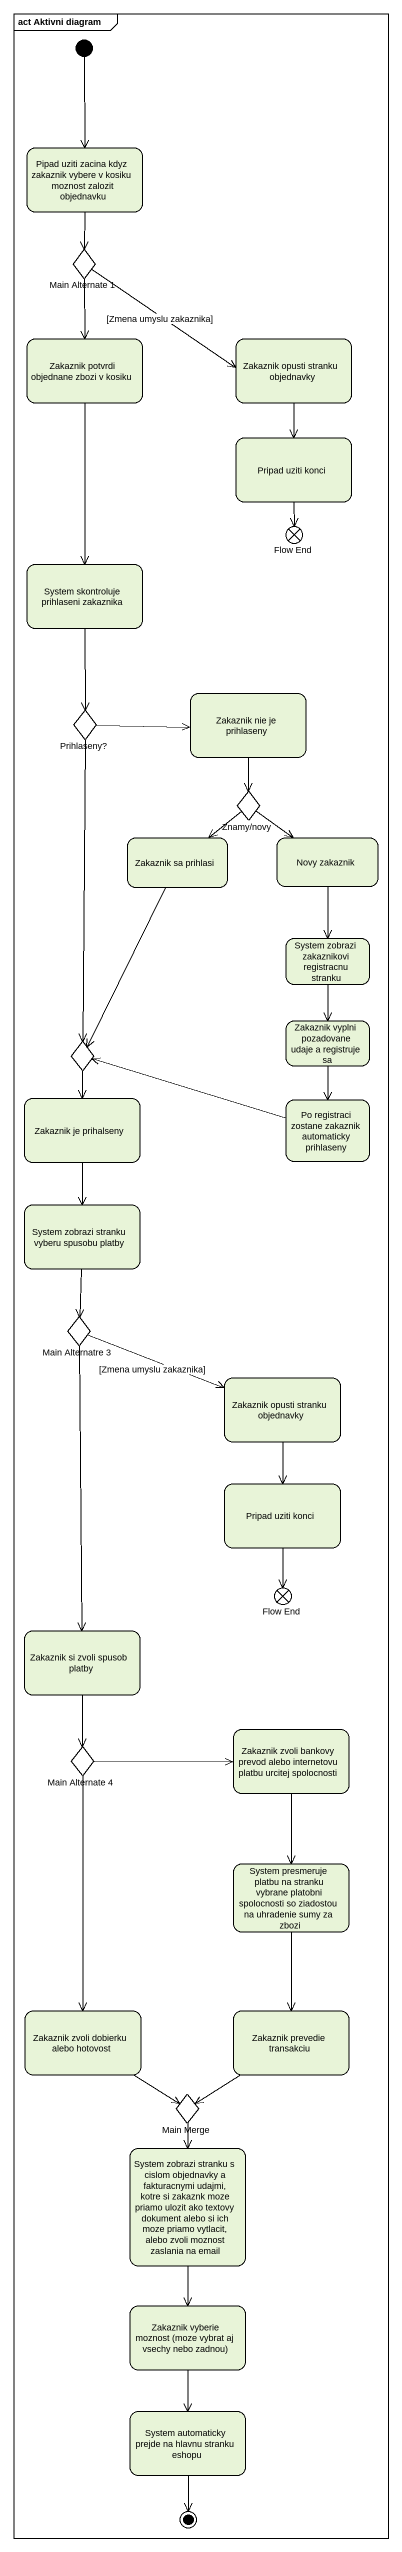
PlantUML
@startuml
mainframe act Aktivni diagram
hide empty description
state "Pipad uziti zacina kdyz zakaznik vybere v kosiku moznost zalozit objednavku" as Pipad_uziti_zacina_kdyz
state "Main Alternate 1" as Main_Alternate_1 <<choice>>
state "Zakaznik potvrdi objednane zbozi v kosiku" as Zakaznik_potvrdi_objednane
state "Zakaznik opusti stranku objednavky" as Zakaznik_opusti_stranku
state "Pripad uziti konci" as Pripad_uziti_konci
state "Flow End" as Flow_End <<end>>
state "System skontroluje prihlaseni zakaznika" as System_skontroluje
state "Prihlaseny?" as Prihlaseny <<choice>>
state "Zakaznik nie je prihlaseny" as Zakaznik_nie_je_prihlaseny
state "Znamy/novy" as Znamy_novy <<choice>>
state "Zakaznik sa prihlasi" as Zakaznik_sa_prihlasi
state "Novy zakaznik" as Novy_zakaznik
state "System zobrazi zakaznikovi registracnu stranku" as System_zobrazi_zakaznikovi
state "Zakaznik vyplni pozadovane udaje a registruje sa" as Zakaznik_vyplni_pozadovane
state choice1 <<choice>>
state "Zakaznik je prihalseny" as Zakaznik_je_prihalseny
state "Po registraci zostane zakaznik automaticky prihlaseny" as Po_registraci_zostane
state "System zobrazi stranku vyberu spusobu platby" as System_zobrazi_stranku
state "Main Alternatre 3" as Main_Alternatre_3 <<choice>>
state "Zakaznik opusti stranku objednavky" as Zakaznik_opusti_stranku_2
state "Pripad uziti konci" as Pripad_uziti_konci_2
state "Flow End" as Flow_End_2 <<end>>
state "Zakaznik si zvoli spusob platby" as Zakaznik_si_zvoli_spusob
state "Main Alternate 4" as Main_Alternate_4 <<choice>>
state "Zakaznik zvoli bankovy prevod alebo internetovu platbu urcitej spolocnosti" as Zakaznik_zvoli_bankovy
state "System presmeruje platbu na stranku vybrane platobni spolocnosti so ziadostou na uhradenie sumy za zbozi" as System_presmeruje_platbu_na
state "Zakaznik zvoli dobierku alebo hotovost" as Zakaznik_zvoli_dobierku
state "Zakaznik prevedie transakciu" as Zakaznik_prevedie_transakciu
state "Main Merge" as Main_Merge <<choice>>
state "System zobrazi stranku s cislom objednavky a fakturacnymi udajmi, kotre si zakaznk moze priamo ulozit ako textovy dokument alebo si ich moze priamo vytlacit, alebo zvoli moznost zaslania na email" as System_zobrazi_stranku_s
state "Zakaznik vyberie moznost (moze vybrat aj vsechy nebo zadnou)" as Zakaznik_vyberie_moznost
state "System automaticky prejde na hlavnu stranku eshopu" as System_automaticky_prejde
[*] --> Pipad_uziti_zacina_kdyz
Pipad_uziti_zacina_kdyz --> Main_Alternate_1
Main_Alternate_1 --> Zakaznik_potvrdi_objednane
Main_Alternate_1 -right-> Zakaznik_opusti_stranku : [Zmena umyslu zakaznika]
Zakaznik_potvrdi_objednane --> System_skontroluje
Zakaznik_opusti_stranku --> Pripad_uziti_konci
Pripad_uziti_konci --> Flow_End
System_skontroluje --> Prihlaseny
Prihlaseny -right-> Zakaznik_nie_je_prihlaseny
Prihlaseny --> choice1
Zakaznik_nie_je_prihlaseny --> Znamy_novy
Znamy_novy --> Zakaznik_sa_prihlasi
Znamy_novy --> Novy_zakaznik
Zakaznik_sa_prihlasi --> choice1
Novy_zakaznik --> System_zobrazi_zakaznikovi
System_zobrazi_zakaznikovi --> Zakaznik_vyplni_pozadovane
Zakaznik_vyplni_pozadovane --> Po_registraci_zostane
choice1 --> Zakaznik_je_prihalseny
Zakaznik_je_prihalseny --> System_zobrazi_stranku
Po_registraci_zostane -left-> choice1
System_zobrazi_stranku --> Main_Alternatre_3
Main_Alternatre_3 -right-> Zakaznik_opusti_stranku_2 : [Zmena umyslu zakaznika]
Main_Alternatre_3 --> Zakaznik_si_zvoli_spusob
Zakaznik_opusti_stranku_2 --> Pripad_uziti_konci_2
Pripad_uziti_konci_2 --> Flow_End_2
Zakaznik_si_zvoli_spusob --> Main_Alternate_4
Main_Alternate_4 -right-> Zakaznik_zvoli_bankovy
Main_Alternate_4 --> Zakaznik_zvoli_dobierku
Zakaznik_zvoli_bankovy --> System_presmeruje_platbu_na
System_presmeruje_platbu_na --> Zakaznik_prevedie_transakciu
Zakaznik_zvoli_dobierku --> Main_Merge
Zakaznik_prevedie_transakciu --> Main_Merge
Main_Merge --> System_zobrazi_stranku_s
System_zobrazi_stranku_s --> Zakaznik_vyberie_moznost
Zakaznik_vyberie_moznost --> System_automaticky_prejde
System_automaticky_prejde --> [*]
@enduml
